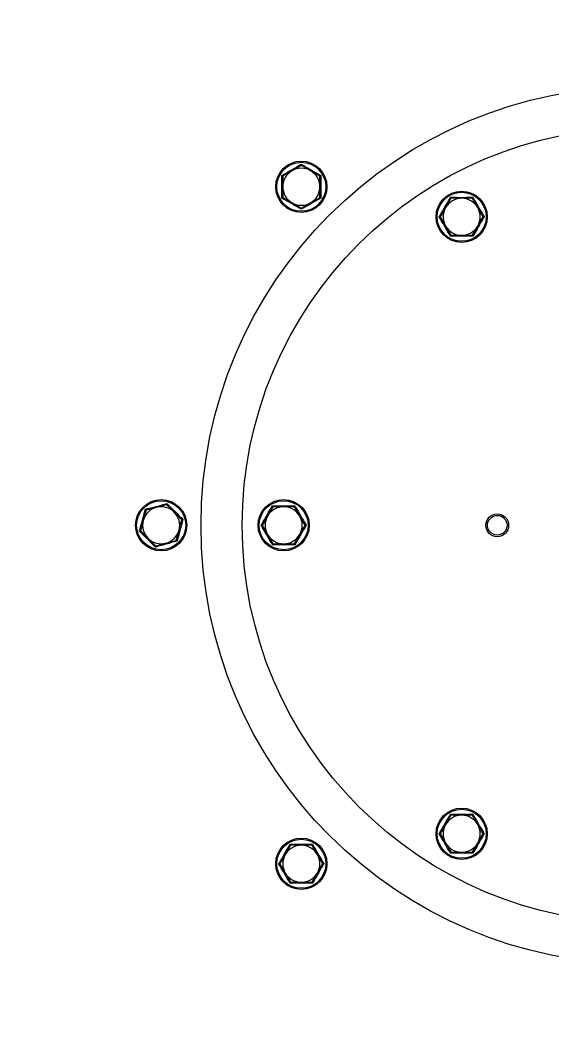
# Model space of a CAD drawing. Header units: millimetres. Extents: x 2 to 418, y 2 to 295.
# Drawn here: x 41.59 to 51.98, y 47.68 to 67.37 of the extents above; entities that cross this region are included whole.
import ezdxf

# ---------------------------------------------------------------- set-up
doc = ezdxf.new("R2010")
doc.units = ezdxf.units.MM

msp = doc.modelspace()

# ---------------------------------------------------------------- linework, layer by layer
at = {"color": 7, "linetype": 'Continuous', "lineweight": 25}
for p, q in [((47.0778, 64.5351), (46.8973, 64.4309)), ((47.439, 64.3266), (47.2584, 64.4309)), ((46.7167, 63.9096), (46.8973, 63.8054)), ((47.0778, 63.7011), (47.2584, 63.8054)), ((49.9968, 63.8936), (49.8926, 63.7131)), ((50.6223, 63.5325), (50.518, 63.7131)), ((49.7883, 63.5325), (49.8926, 63.3519)), ((50.4138, 63.1714), (50.518, 63.3519)), ((44.4521, 57.9212), (44.2507, 57.8673)), ((46.9416, 57.8795), (46.7331, 57.8795)), ((44.0493, 57.8133), (43.9954, 57.6119)), ((47.15, 57.5184), (47.0458, 57.699)), ((46.3161, 57.5184), (46.4203, 57.3379)), ((44.639, 57.2236), (44.693, 57.425)), ((44.2363, 57.1157), (44.4376, 57.1697)), ((46.5246, 57.1573), (46.7331, 57.1573)), ((49.9968, 51.8655), (49.8926, 51.6849)), ((50.4138, 51.8655), (50.2053, 51.8655)), ((46.8694, 51.2799), (46.7651, 51.0994)), ((50.4138, 51.1433), (50.518, 51.3238)), ((47.4948, 50.9188), (47.3906, 51.0994)), ((49.9968, 51.1433), (50.2053, 51.1433)), ((46.6609, 50.9188), (46.7651, 50.7382)), ((47.2863, 50.5577), (47.3906, 50.7382))]:
    msp.add_line(p, q, dxfattribs=at)
for centre, radius in [((53.6775, 57.5184), 24.2778), ((53.6775, 57.5184), 8.5556), ((53.6775, 57.5184), 7.7528), ((47.0778, 64.1181), 0.5), ((47.0778, 64.1181), 0.4781), ((50.2053, 63.5325), 0.5), ((50.2053, 63.5325), 0.4781), ((44.3442, 57.5185), 0.5), ((44.3442, 57.5185), 0.4781), ((46.7331, 57.5184), 0.5), ((46.7331, 57.5184), 0.4781), ((50.8997, 57.5184), 0.2222), ((50.8997, 57.5184), 0.1914), ((50.2053, 51.5044), 0.5), ((50.2053, 51.5044), 0.4781), ((47.0778, 50.9188), 0.5), ((47.0778, 50.9188), 0.4781)]:
    msp.add_circle(centre, radius, dxfattribs=at)
for centre, start, end in [((47.0778, 64.1181), 120, 180), ((47.0778, 64.1181), 60, 120), ((47.0778, 64.1181), 360, 60), ((47.0778, 64.1181), 180, 240), ((47.0778, 64.1181), 300, 360), ((47.0778, 64.1181), 240, 300), ((50.2053, 63.5325), 90, 150), ((50.2053, 63.5325), 30, 90), ((50.2053, 63.5325), 150, 210), ((50.2053, 63.5325), 330, 30), ((50.2053, 63.5325), 210, 270), ((50.2053, 63.5325), 270, 330), ((44.3442, 57.5185), 45, 105), ((46.7331, 57.5184), 90, 150), ((46.7331, 57.5184), 30, 90), ((44.3442, 57.5185), 105, 165), ((44.3442, 57.5185), 345, 45), ((46.7331, 57.5184), 150, 210), ((46.7331, 57.5184), 330, 30), ((44.3442, 57.5185), 165, 225), ((44.3442, 57.5185), 285, 345), ((46.7331, 57.5184), 210, 270), ((46.7331, 57.5184), 270, 330), ((44.3442, 57.5185), 225, 285), ((50.2053, 51.5044), 90, 150), ((50.2053, 51.5044), 30, 90), ((50.2053, 51.5044), 150, 210), ((50.2053, 51.5044), 330, 30), ((47.0778, 50.9188), 90, 150), ((47.0778, 50.9188), 30, 90), ((50.2053, 51.5044), 210, 270), ((50.2053, 51.5044), 270, 330), ((47.0778, 50.9188), 150, 210), ((47.0778, 50.9188), 330, 30), ((47.0778, 50.9188), 210, 270), ((47.0778, 50.9188), 270, 330)]:
    msp.add_arc(centre, 0.3611, start, end, dxfattribs=at)
for points, knots in [([(46.6972, 64.3379), (46.7131, 64.3469), (46.7928, 64.3919), (46.9218, 64.4657), (47.0315, 64.5304), (47.0778, 64.5577)], [0, 0, 0, 0, 0.1257521, 0.6310579, 1, 1, 1, 1]), ([(46.8973, 64.4309), (46.893, 64.4284), (46.832, 64.3932), (46.7723, 64.3587), (46.7167, 64.3266)], [0, 0, 0, 0, 0.0702148, 1, 1, 1, 1]), ([(47.0778, 64.5351), (47.0778, 64.5354), (47.0778, 64.5361), (47.0778, 64.541), (47.0778, 64.5482), (47.0778, 64.5543), (47.0778, 64.5576), (47.0778, 64.5577)], [0, 0, 0, 0, 0.2361399, 0.4713108, 0.7323209, 0.9932871, 1, 1, 1, 1]), ([(47.0778, 64.5577), (47.0936, 64.5484), (47.1724, 64.5019), (47.3008, 64.4271), (47.4117, 64.3644), (47.4585, 64.3379)], [0, 0, 0, 0, 0.1257521, 0.6310579, 1, 1, 1, 1]), ([(47.2584, 64.4309), (47.2541, 64.4333), (47.1932, 64.4685), (47.1334, 64.503), (47.0778, 64.5351)], [0, 0, 0, 0, 0.07021477, 1, 1, 1, 1]), ([(46.6972, 63.8984), (46.6974, 63.9166), (46.6982, 64.0081), (46.6988, 64.1567), (46.6977, 64.2841), (46.6972, 64.3379)], [0, 0, 0, 0, 0.1257521, 0.6310579, 1, 1, 1, 1]), ([(46.6972, 64.3379), (46.6973, 64.3379), (46.7001, 64.3362), (46.7054, 64.3332), (46.7116, 64.3296), (46.7159, 64.3271), (46.7164, 64.3268), (46.7167, 64.3266)], [0, 0, 0, 0, 0.0067129, 0.2676791, 0.5286892, 0.7638601, 1, 1, 1, 1]), ([(46.7167, 64.3266), (46.7167, 64.2745), (46.7167, 64.2057), (46.7167, 64.1352), (46.7167, 64.1181)], [0, 0, 0, 0, 0.7581486, 1, 1, 1, 1]), ([(47.439, 64.3266), (47.4393, 64.3268), (47.4398, 64.3271), (47.4441, 64.3296), (47.4503, 64.3332), (47.4556, 64.3362), (47.4584, 64.3379), (47.4585, 64.3379)], [0, 0, 0, 0, 0.2361399, 0.4713108, 0.7323209, 0.9932871, 1, 1, 1, 1]), ([(47.439, 64.1181), (47.439, 64.1352), (47.439, 64.2057), (47.439, 64.2745), (47.439, 64.3266)], [0, 0, 0, 0, 0.2418514, 1, 1, 1, 1]), ([(47.4585, 64.3379), (47.4583, 64.3197), (47.4575, 64.2281), (47.4569, 64.0795), (47.458, 63.9521), (47.4585, 63.8984)], [0, 0, 0, 0, 0.1257521, 0.6310579, 1, 1, 1, 1]), ([(46.7167, 64.1181), (46.7167, 64.0633), (46.7167, 63.9927), (46.7167, 63.9248), (46.7167, 63.9096)], [0, 0, 0, 0, 0.7762867, 1, 1, 1, 1]), ([(47.439, 63.9096), (47.439, 63.9248), (47.439, 63.9927), (47.439, 64.0633), (47.439, 64.1181)], [0, 0, 0, 0, 0.2237133, 1, 1, 1, 1]), ([(46.6972, 63.8984), (46.6973, 63.8984), (46.7001, 63.9), (46.7054, 63.9031), (46.7116, 63.9067), (46.7159, 63.9091), (46.7164, 63.9095), (46.7167, 63.9096)], [0, 0, 0, 0, 0.0067129, 0.2676791, 0.5286892, 0.7638601, 1, 1, 1, 1]), ([(47.0778, 63.6786), (47.0621, 63.6878), (46.9833, 63.7343), (46.8549, 63.8092), (46.744, 63.8719), (46.6972, 63.8984)], [0, 0, 0, 0, 0.1257521, 0.6310579, 1, 1, 1, 1]), ([(46.8973, 63.8054), (46.9016, 63.8029), (46.9625, 63.7677), (47.0223, 63.7332), (47.0778, 63.7011)], [0, 0, 0, 0, 0.0702148, 1, 1, 1, 1]), ([(47.4585, 63.8984), (47.4426, 63.8894), (47.3629, 63.8443), (47.2339, 63.7706), (47.1242, 63.7059), (47.0778, 63.6786)], [0, 0, 0, 0, 0.1257521, 0.6310579, 1, 1, 1, 1]), ([(47.2584, 63.8054), (47.2627, 63.8079), (47.3237, 63.8431), (47.3834, 63.8776), (47.439, 63.9096)], [0, 0, 0, 0, 0.07021477, 1, 1, 1, 1]), ([(47.439, 63.9096), (47.4393, 63.9095), (47.4398, 63.9091), (47.4441, 63.9067), (47.4503, 63.9031), (47.4556, 63.9), (47.4584, 63.8984), (47.4585, 63.8984)], [0, 0, 0, 0, 0.2361399, 0.4713108, 0.7323209, 0.9932871, 1, 1, 1, 1]), ([(49.7657, 63.5325), (49.775, 63.5482), (49.8215, 63.6271), (49.8964, 63.7554), (49.9591, 63.8664), (49.9855, 63.9132)], [0, 0, 0, 0, 0.1257521, 0.6310579, 1, 1, 1, 1]), ([(49.9855, 63.9132), (50.0038, 63.913), (50.0953, 63.9121), (50.2439, 63.9115), (50.3713, 63.9127), (50.4251, 63.9132)], [0, 0, 0, 0, 0.1257521, 0.6310579, 1, 1, 1, 1]), ([(49.9855, 63.9132), (49.9856, 63.9131), (49.9872, 63.9103), (49.9903, 63.9049), (49.9938, 63.8988), (49.9963, 63.8945), (49.9966, 63.8939), (49.9968, 63.8936)], [0, 0, 0, 0, 0.0067129, 0.2676791, 0.5286892, 0.7638601, 1, 1, 1, 1]), ([(50.2053, 63.8936), (50.1505, 63.8936), (50.0799, 63.8936), (50.012, 63.8936), (49.9968, 63.8936)], [0, 0, 0, 0, 0.7762867, 1, 1, 1, 1]), ([(50.4138, 63.8936), (50.3617, 63.8936), (50.2929, 63.8936), (50.2224, 63.8936), (50.2053, 63.8936)], [0, 0, 0, 0, 0.75814858, 1, 1, 1, 1]), ([(50.4251, 63.9132), (50.425, 63.9131), (50.4234, 63.9103), (50.4203, 63.9049), (50.4168, 63.8988), (50.4143, 63.8945), (50.4139, 63.8939), (50.4138, 63.8936)], [0, 0, 0, 0, 0.0067129, 0.2676791, 0.5286892, 0.7638601, 1, 1, 1, 1]), ([(50.518, 63.7131), (50.5156, 63.7173), (50.4803, 63.7783), (50.4459, 63.8381), (50.4138, 63.8936)], [0, 0, 0, 0, 0.0702148, 1, 1, 1, 1]), ([(50.4251, 63.9132), (50.434, 63.8973), (50.4791, 63.8176), (50.5528, 63.6886), (50.6175, 63.5788), (50.6448, 63.5325)], [0, 0, 0, 0, 0.1257521, 0.6310579, 1, 1, 1, 1]), ([(47.0778, 63.6786), (47.0778, 63.6787), (47.0778, 63.6819), (47.0778, 63.6881), (47.0778, 63.6952), (47.0778, 63.7001), (47.0778, 63.7008), (47.0778, 63.7011)], [0, 0, 0, 0, 0.0067129, 0.2676791, 0.5286892, 0.7638601, 1, 1, 1, 1]), ([(49.8926, 63.7131), (49.8901, 63.7088), (49.8549, 63.6478), (49.8204, 63.5881), (49.7883, 63.5325)], [0, 0, 0, 0, 0.0702148, 1, 1, 1, 1]), ([(49.9855, 63.1518), (49.9765, 63.1677), (49.9315, 63.2474), (49.8578, 63.3764), (49.793, 63.4862), (49.7657, 63.5325)], [0, 0, 0, 0, 0.1257521, 0.6310579, 1, 1, 1, 1]), ([(49.7657, 63.5325), (49.7658, 63.5325), (49.7691, 63.5325), (49.7752, 63.5325), (49.7824, 63.5325), (49.7873, 63.5325), (49.788, 63.5325), (49.7883, 63.5325)], [0, 0, 0, 0, 0.00671288, 0.26767911, 0.52868921, 0.76386005, 1, 1, 1, 1]), ([(50.6448, 63.5325), (50.6356, 63.5168), (50.5891, 63.438), (50.5142, 63.3096), (50.4515, 63.1986), (50.4251, 63.1518)], [0, 0, 0, 0, 0.1257521, 0.6310579, 1, 1, 1, 1]), ([(50.518, 63.3519), (50.5205, 63.3562), (50.5557, 63.4172), (50.5902, 63.4769), (50.6223, 63.5325)], [0, 0, 0, 0, 0.07021477, 1, 1, 1, 1]), ([(50.6223, 63.5325), (50.6226, 63.5325), (50.6233, 63.5325), (50.6282, 63.5325), (50.6353, 63.5325), (50.6415, 63.5325), (50.6448, 63.5325), (50.6448, 63.5325)], [0, 0, 0, 0, 0.23613995, 0.47131079, 0.73232089, 0.99328712, 1, 1, 1, 1]), ([(49.8926, 63.3519), (49.895, 63.3477), (49.9302, 63.2867), (49.9647, 63.2269), (49.9968, 63.1714)], [0, 0, 0, 0, 0.07021477, 1, 1, 1, 1]), ([(49.9968, 63.1714), (49.9966, 63.1711), (49.9963, 63.1705), (49.9938, 63.1662), (49.9903, 63.1601), (49.9872, 63.1547), (49.9856, 63.1519), (49.9855, 63.1518)], [0, 0, 0, 0, 0.2361399, 0.4713108, 0.7323209, 0.9932871, 1, 1, 1, 1]), ([(50.4251, 63.1518), (50.4068, 63.152), (50.3153, 63.1529), (50.1667, 63.1535), (50.0393, 63.1523), (49.9855, 63.1518)], [0, 0, 0, 0, 0.1257521, 0.6310579, 1, 1, 1, 1]), ([(49.9968, 63.1714), (50.012, 63.1714), (50.0799, 63.1714), (50.1505, 63.1714), (50.2053, 63.1714)], [0, 0, 0, 0, 0.2237133, 1, 1, 1, 1]), ([(50.2053, 63.1714), (50.2224, 63.1714), (50.2929, 63.1714), (50.3617, 63.1714), (50.4138, 63.1714)], [0, 0, 0, 0, 0.2418514, 1, 1, 1, 1]), ([(50.4138, 63.1714), (50.4139, 63.1711), (50.4143, 63.1705), (50.4168, 63.1662), (50.4203, 63.1601), (50.4234, 63.1547), (50.425, 63.1519), (50.4251, 63.1518)], [0, 0, 0, 0, 0.2361399, 0.4713108, 0.7323209, 0.9932871, 1, 1, 1, 1]), ([(44.0334, 57.8293), (44.051, 57.8338), (44.1397, 57.8567), (44.2834, 57.8945), (44.4061, 57.9286), (44.4579, 57.943)], [0, 0, 0, 0, 0.1257521, 0.6310579, 1, 1, 1, 1]), ([(44.4521, 57.9212), (44.4522, 57.9216), (44.4524, 57.9222), (44.4536, 57.927), (44.4555, 57.9339), (44.4571, 57.9398), (44.4579, 57.943), (44.4579, 57.943)], [0, 0, 0, 0, 0.23613995, 0.47131079, 0.73232089, 0.99328712, 1, 1, 1, 1]), ([(44.5995, 57.7738), (44.5875, 57.7859), (44.5376, 57.8358), (44.489, 57.8844), (44.4521, 57.9212)], [0, 0, 0, 0, 0.2418514, 1, 1, 1, 1]), ([(44.4579, 57.943), (44.4707, 57.93), (44.5348, 57.8647), (44.6395, 57.7592), (44.7304, 57.6699), (44.7688, 57.6322)], [0, 0, 0, 0, 0.1257521, 0.6310579, 1, 1, 1, 1]), ([(46.2935, 57.5184), (46.3028, 57.5341), (46.3493, 57.613), (46.4241, 57.7414), (46.4868, 57.8523), (46.5133, 57.8991)], [0, 0, 0, 0, 0.1257521, 0.6310579, 1, 1, 1, 1]), ([(46.5246, 57.8795), (46.4985, 57.8344), (46.4641, 57.7749), (46.4289, 57.7138), (46.4203, 57.699)], [0, 0, 0, 0, 0.7581486, 1, 1, 1, 1]), ([(46.5133, 57.8991), (46.5133, 57.899), (46.515, 57.8962), (46.518, 57.8909), (46.5216, 57.8847), (46.5241, 57.8804), (46.5244, 57.8798), (46.5246, 57.8795)], [0, 0, 0, 0, 0.0067129, 0.2676791, 0.5286892, 0.7638601, 1, 1, 1, 1]), ([(46.5133, 57.8991), (46.5315, 57.8989), (46.6231, 57.8981), (46.7717, 57.8974), (46.8991, 57.8986), (46.9528, 57.8991)], [0, 0, 0, 0, 0.1257521, 0.6310579, 1, 1, 1, 1]), ([(46.7331, 57.8795), (46.7281, 57.8795), (46.6577, 57.8795), (46.5887, 57.8795), (46.5246, 57.8795)], [0, 0, 0, 0, 0.0702148, 1, 1, 1, 1]), ([(46.9416, 57.8795), (46.9417, 57.8798), (46.9421, 57.8804), (46.9445, 57.8847), (46.9481, 57.8909), (46.9512, 57.8962), (46.9528, 57.899), (46.9528, 57.8991)], [0, 0, 0, 0, 0.23613995, 0.47131079, 0.73232089, 0.99328712, 1, 1, 1, 1]), ([(47.0458, 57.699), (47.0433, 57.7033), (47.0081, 57.7642), (46.9736, 57.824), (46.9416, 57.8795)], [0, 0, 0, 0, 0.0702148, 1, 1, 1, 1]), ([(46.9528, 57.8991), (46.9618, 57.8832), (47.0068, 57.8035), (47.0806, 57.6745), (47.1453, 57.5648), (47.1726, 57.5184)], [0, 0, 0, 0, 0.1257521, 0.6310579, 1, 1, 1, 1]), ([(43.9196, 57.4047), (43.9245, 57.4223), (43.949, 57.5105), (43.9881, 57.6538), (44.0199, 57.7772), (44.0334, 57.8293)], [0, 0, 0, 0, 0.1257521, 0.6310579, 1, 1, 1, 1]), ([(44.0493, 57.8133), (44.0491, 57.8135), (44.0486, 57.814), (44.0451, 57.8175), (44.0401, 57.8226), (44.0357, 57.8269), (44.0334, 57.8292), (44.0334, 57.8293)], [0, 0, 0, 0, 0.2361399, 0.4713108, 0.7323209, 0.9932871, 1, 1, 1, 1]), ([(44.2507, 57.8673), (44.2459, 57.866), (44.1779, 57.8478), (44.1113, 57.8299), (44.0493, 57.8133)], [0, 0, 0, 0, 0.07021477, 1, 1, 1, 1]), ([(44.7469, 57.6264), (44.7362, 57.6371), (44.6882, 57.6851), (44.6383, 57.7351), (44.5995, 57.7738)], [0, 0, 0, 0, 0.2237133, 1, 1, 1, 1]), ([(46.4203, 57.699), (46.3929, 57.6515), (46.3576, 57.5904), (46.3237, 57.5316), (46.3161, 57.5184)], [0, 0, 0, 0, 0.7762867, 1, 1, 1, 1]), ([(43.9954, 57.6119), (43.9941, 57.6071), (43.9759, 57.5391), (43.958, 57.4725), (43.9414, 57.4105)], [0, 0, 0, 0, 0.07021477, 1, 1, 1, 1]), ([(44.7688, 57.6322), (44.7639, 57.6147), (44.7394, 57.5265), (44.7003, 57.3831), (44.6684, 57.2597), (44.655, 57.2077)], [0, 0, 0, 0, 0.1257521, 0.6310579, 1, 1, 1, 1]), ([(44.693, 57.425), (44.6943, 57.4298), (44.7125, 57.4978), (44.7303, 57.5644), (44.7469, 57.6264)], [0, 0, 0, 0, 0.07021477, 1, 1, 1, 1]), ([(44.7469, 57.6264), (44.7473, 57.6265), (44.7479, 57.6266), (44.7527, 57.6279), (44.7596, 57.6298), (44.7655, 57.6314), (44.7687, 57.6322), (44.7688, 57.6322)], [0, 0, 0, 0, 0.2361399, 0.4713108, 0.7323209, 0.9932871, 1, 1, 1, 1]), ([(46.2935, 57.5184), (46.2936, 57.5184), (46.2969, 57.5184), (46.303, 57.5184), (46.3101, 57.5184), (46.3151, 57.5184), (46.3158, 57.5184), (46.3161, 57.5184)], [0, 0, 0, 0, 0.00671288, 0.26767911, 0.52868921, 0.76386005, 1, 1, 1, 1]), ([(46.5133, 57.1378), (46.5043, 57.1537), (46.4593, 57.2333), (46.3855, 57.3624), (46.3208, 57.4721), (46.2935, 57.5184)], [0, 0, 0, 0, 0.1257521, 0.6310579, 1, 1, 1, 1]), ([(47.1726, 57.5184), (47.1634, 57.5027), (47.1169, 57.4239), (47.042, 57.2955), (46.9793, 57.1846), (46.9528, 57.1378)], [0, 0, 0, 0, 0.1257521, 0.6310579, 1, 1, 1, 1]), ([(47.0458, 57.3379), (47.0543, 57.3527), (47.0896, 57.4138), (47.124, 57.4733), (47.15, 57.5184)], [0, 0, 0, 0, 0.2418514, 1, 1, 1, 1]), ([(47.15, 57.5184), (47.1504, 57.5184), (47.1511, 57.5184), (47.156, 57.5184), (47.1631, 57.5184), (47.1693, 57.5184), (47.1725, 57.5184), (47.1726, 57.5184)], [0, 0, 0, 0, 0.2361399, 0.4713108, 0.7323209, 0.9932871, 1, 1, 1, 1]), ([(43.9196, 57.4047), (43.9197, 57.4047), (43.9228, 57.4056), (43.9288, 57.4072), (43.9357, 57.409), (43.9404, 57.4103), (43.9411, 57.4105), (43.9414, 57.4105)], [0, 0, 0, 0, 0.0067129, 0.2676791, 0.5286892, 0.7638601, 1, 1, 1, 1]), ([(44.2304, 57.0939), (44.2176, 57.1069), (44.1535, 57.1722), (44.0489, 57.2778), (43.958, 57.367), (43.9196, 57.4047)], [0, 0, 0, 0, 0.1257521, 0.6310579, 1, 1, 1, 1]), ([(43.9414, 57.4105), (43.9783, 57.3737), (44.0269, 57.3251), (44.0768, 57.2752), (44.0888, 57.2631)], [0, 0, 0, 0, 0.7581486, 1, 1, 1, 1]), ([(46.4203, 57.3379), (46.4228, 57.3336), (46.458, 57.2726), (46.4925, 57.2129), (46.5246, 57.1573)], [0, 0, 0, 0, 0.0702148, 1, 1, 1, 1]), ([(46.9416, 57.1573), (46.9492, 57.1705), (46.9831, 57.2293), (47.0184, 57.2904), (47.0458, 57.3379)], [0, 0, 0, 0, 0.22371328, 1, 1, 1, 1]), ([(44.0888, 57.2631), (44.1276, 57.2244), (44.1775, 57.1745), (44.2255, 57.1264), (44.2363, 57.1157)], [0, 0, 0, 0, 0.7762867, 1, 1, 1, 1]), ([(44.655, 57.2077), (44.6373, 57.2031), (44.5487, 57.1802), (44.405, 57.1424), (44.2822, 57.1083), (44.2304, 57.0939)], [0, 0, 0, 0, 0.1257521, 0.6310579, 1, 1, 1, 1]), ([(44.2304, 57.0939), (44.2304, 57.094), (44.2313, 57.0971), (44.2329, 57.1031), (44.2347, 57.11), (44.236, 57.1147), (44.2362, 57.1154), (44.2363, 57.1157)], [0, 0, 0, 0, 0.0067129, 0.2676791, 0.5286892, 0.7638601, 1, 1, 1, 1]), ([(44.4376, 57.1697), (44.4424, 57.1709), (44.5104, 57.1892), (44.5771, 57.207), (44.639, 57.2236)], [0, 0, 0, 0, 0.0702148, 1, 1, 1, 1]), ([(44.655, 57.2077), (44.6549, 57.2077), (44.6526, 57.21), (44.6483, 57.2144), (44.6432, 57.2194), (44.6397, 57.2229), (44.6393, 57.2234), (44.639, 57.2236)], [0, 0, 0, 0, 0.0067129, 0.2676791, 0.5286892, 0.7638601, 1, 1, 1, 1]), ([(46.5133, 57.1378), (46.5133, 57.1378), (46.515, 57.1407), (46.518, 57.146), (46.5216, 57.1522), (46.5241, 57.1565), (46.5244, 57.157), (46.5246, 57.1573)], [0, 0, 0, 0, 0.00671288, 0.26767911, 0.52868921, 0.76386005, 1, 1, 1, 1]), ([(46.9528, 57.1378), (46.9346, 57.1379), (46.8431, 57.1388), (46.6945, 57.1394), (46.5671, 57.1383), (46.5133, 57.1378)], [0, 0, 0, 0, 0.1257521, 0.6310579, 1, 1, 1, 1]), ([(46.7331, 57.1573), (46.738, 57.1573), (46.8084, 57.1573), (46.8774, 57.1573), (46.9416, 57.1573)], [0, 0, 0, 0, 0.0702148, 1, 1, 1, 1]), ([(46.9416, 57.1573), (46.9417, 57.157), (46.9421, 57.1565), (46.9445, 57.1522), (46.9481, 57.146), (46.9512, 57.1407), (46.9528, 57.1378), (46.9528, 57.1378)], [0, 0, 0, 0, 0.2361399, 0.4713108, 0.7323209, 0.9932871, 1, 1, 1, 1]), ([(49.7657, 51.5044), (49.775, 51.5201), (49.8215, 51.5989), (49.8964, 51.7273), (49.9591, 51.8382), (49.9855, 51.885)], [0, 0, 0, 0, 0.1257521, 0.6310579, 1, 1, 1, 1]), ([(49.9968, 51.8655), (49.9966, 51.8658), (49.9963, 51.8664), (49.9938, 51.8706), (49.9903, 51.8768), (49.9872, 51.8821), (49.9856, 51.885), (49.9855, 51.885)], [0, 0, 0, 0, 0.2361399, 0.4713108, 0.7323209, 0.9932871, 1, 1, 1, 1]), ([(49.9855, 51.885), (50.0038, 51.8849), (50.0953, 51.884), (50.2439, 51.8834), (50.3713, 51.8845), (50.4251, 51.885)], [0, 0, 0, 0, 0.1257521, 0.6310579, 1, 1, 1, 1]), ([(50.2053, 51.8655), (50.2003, 51.8655), (50.1299, 51.8655), (50.061, 51.8655), (49.9968, 51.8655)], [0, 0, 0, 0, 0.0702148, 1, 1, 1, 1]), ([(50.4138, 51.8655), (50.4139, 51.8658), (50.4143, 51.8664), (50.4168, 51.8706), (50.4203, 51.8768), (50.4234, 51.8821), (50.425, 51.885), (50.4251, 51.885)], [0, 0, 0, 0, 0.2361399, 0.4713108, 0.7323209, 0.9932871, 1, 1, 1, 1]), ([(50.518, 51.6849), (50.5095, 51.6997), (50.4742, 51.7608), (50.4398, 51.8203), (50.4138, 51.8655)], [0, 0, 0, 0, 0.2418514, 1, 1, 1, 1]), ([(50.4251, 51.885), (50.434, 51.8692), (50.4791, 51.7895), (50.5528, 51.6604), (50.6175, 51.5507), (50.6448, 51.5044)], [0, 0, 0, 0, 0.1257521, 0.6310579, 1, 1, 1, 1]), ([(49.8926, 51.6849), (49.8901, 51.6806), (49.8549, 51.6197), (49.8204, 51.5599), (49.7883, 51.5044)], [0, 0, 0, 0, 0.07021477, 1, 1, 1, 1]), ([(50.6223, 51.5044), (50.6147, 51.5175), (50.5807, 51.5763), (50.5454, 51.6375), (50.518, 51.6849)], [0, 0, 0, 0, 0.2237133, 1, 1, 1, 1]), ([(49.9855, 51.1237), (49.9765, 51.1396), (49.9315, 51.2193), (49.8578, 51.3483), (49.793, 51.4581), (49.7657, 51.5044)], [0, 0, 0, 0, 0.1257521, 0.6310579, 1, 1, 1, 1]), ([(49.7657, 51.5044), (49.7658, 51.5044), (49.7691, 51.5044), (49.7752, 51.5044), (49.7824, 51.5044), (49.7873, 51.5044), (49.788, 51.5044), (49.7883, 51.5044)], [0, 0, 0, 0, 0.0067129, 0.2676791, 0.5286892, 0.7638601, 1, 1, 1, 1]), ([(49.7883, 51.5044), (49.8144, 51.4592), (49.8488, 51.3997), (49.884, 51.3386), (49.8926, 51.3238)], [0, 0, 0, 0, 0.7581486, 1, 1, 1, 1]), ([(50.6448, 51.5044), (50.6356, 51.4887), (50.5891, 51.4098), (50.5142, 51.2814), (50.4515, 51.1705), (50.4251, 51.1237)], [0, 0, 0, 0, 0.1257521, 0.6310579, 1, 1, 1, 1]), ([(50.518, 51.3238), (50.5205, 51.3281), (50.5557, 51.3891), (50.5902, 51.4488), (50.6223, 51.5044)], [0, 0, 0, 0, 0.0702148, 1, 1, 1, 1]), ([(50.6223, 51.5044), (50.6226, 51.5044), (50.6233, 51.5044), (50.6282, 51.5044), (50.6353, 51.5044), (50.6415, 51.5044), (50.6448, 51.5044), (50.6448, 51.5044)], [0, 0, 0, 0, 0.2361399, 0.4713108, 0.7323209, 0.9932871, 1, 1, 1, 1]), ([(46.6383, 50.9188), (46.6476, 50.9345), (46.6941, 51.0133), (46.7689, 51.1417), (46.8316, 51.2527), (46.8581, 51.2995)], [0, 0, 0, 0, 0.1257521, 0.6310579, 1, 1, 1, 1]), ([(46.8694, 51.2799), (46.8692, 51.2802), (46.8689, 51.2808), (46.8664, 51.2851), (46.8628, 51.2912), (46.8597, 51.2966), (46.8581, 51.2994), (46.8581, 51.2995)], [0, 0, 0, 0, 0.23613995, 0.47131079, 0.73232089, 0.99328712, 1, 1, 1, 1]), ([(46.8581, 51.2995), (46.8763, 51.2993), (46.9678, 51.2984), (47.1164, 51.2978), (47.2439, 51.299), (47.2976, 51.2995)], [0, 0, 0, 0, 0.1257521, 0.6310579, 1, 1, 1, 1]), ([(47.0778, 51.2799), (47.0608, 51.2799), (46.9902, 51.2799), (46.9215, 51.2799), (46.8694, 51.2799)], [0, 0, 0, 0, 0.2418514, 1, 1, 1, 1]), ([(47.2863, 51.2799), (47.2711, 51.2799), (47.2032, 51.2799), (47.1326, 51.2799), (47.0778, 51.2799)], [0, 0, 0, 0, 0.2237133, 1, 1, 1, 1]), ([(47.2863, 51.2799), (47.2865, 51.2802), (47.2868, 51.2808), (47.2893, 51.2851), (47.2929, 51.2912), (47.296, 51.2966), (47.2976, 51.2994), (47.2976, 51.2995)], [0, 0, 0, 0, 0.23613995, 0.47131079, 0.73232089, 0.99328712, 1, 1, 1, 1]), ([(47.3906, 51.0994), (47.3881, 51.1036), (47.3529, 51.1646), (47.3184, 51.2244), (47.2863, 51.2799)], [0, 0, 0, 0, 0.0702148, 1, 1, 1, 1]), ([(47.2976, 51.2995), (47.3066, 51.2836), (47.3516, 51.2039), (47.4254, 51.0749), (47.4901, 50.9651), (47.5174, 50.9188)], [0, 0, 0, 0, 0.1257521, 0.6310579, 1, 1, 1, 1]), ([(49.8926, 51.3238), (49.92, 51.2764), (49.9553, 51.2152), (49.9892, 51.1564), (49.9968, 51.1433)], [0, 0, 0, 0, 0.7762867, 1, 1, 1, 1]), ([(46.7651, 51.0994), (46.7626, 51.0951), (46.7274, 51.0341), (46.6929, 50.9744), (46.6609, 50.9188)], [0, 0, 0, 0, 0.0702148, 1, 1, 1, 1]), ([(49.9855, 51.1237), (49.9856, 51.1238), (49.9872, 51.1266), (49.9903, 51.1319), (49.9938, 51.1381), (49.9963, 51.1424), (49.9966, 51.143), (49.9968, 51.1433)], [0, 0, 0, 0, 0.0067129, 0.2676791, 0.5286892, 0.7638601, 1, 1, 1, 1]), ([(50.4251, 51.1237), (50.4068, 51.1239), (50.3153, 51.1247), (50.1667, 51.1254), (50.0393, 51.1242), (49.9855, 51.1237)], [0, 0, 0, 0, 0.1257521, 0.6310579, 1, 1, 1, 1]), ([(50.2053, 51.1433), (50.2102, 51.1433), (50.2806, 51.1433), (50.3496, 51.1433), (50.4138, 51.1433)], [0, 0, 0, 0, 0.0702148, 1, 1, 1, 1]), ([(50.4251, 51.1237), (50.425, 51.1238), (50.4234, 51.1266), (50.4203, 51.1319), (50.4168, 51.1381), (50.4143, 51.1424), (50.4139, 51.143), (50.4138, 51.1433)], [0, 0, 0, 0, 0.0067129, 0.2676791, 0.5286892, 0.7638601, 1, 1, 1, 1]), ([(46.8581, 50.5381), (46.8491, 50.554), (46.8041, 50.6337), (46.7303, 50.7627), (46.6656, 50.8725), (46.6383, 50.9188)], [0, 0, 0, 0, 0.1257521, 0.6310579, 1, 1, 1, 1]), ([(46.6609, 50.9188), (46.6605, 50.9188), (46.6599, 50.9188), (46.6549, 50.9188), (46.6478, 50.9188), (46.6416, 50.9188), (46.6384, 50.9188), (46.6383, 50.9188)], [0, 0, 0, 0, 0.2361399, 0.4713108, 0.7323209, 0.9932871, 1, 1, 1, 1]), ([(47.5174, 50.9188), (47.5081, 50.9031), (47.4616, 50.8242), (47.3868, 50.6959), (47.3241, 50.5849), (47.2976, 50.5381)], [0, 0, 0, 0, 0.1257521, 0.6310579, 1, 1, 1, 1]), ([(47.3906, 50.7382), (47.3931, 50.7425), (47.4283, 50.8035), (47.4628, 50.8632), (47.4948, 50.9188)], [0, 0, 0, 0, 0.0702148, 1, 1, 1, 1]), ([(47.5174, 50.9188), (47.5173, 50.9188), (47.5141, 50.9188), (47.5079, 50.9188), (47.5008, 50.9188), (47.4958, 50.9188), (47.4952, 50.9188), (47.4948, 50.9188)], [0, 0, 0, 0, 0.0067129, 0.2676791, 0.5286892, 0.7638601, 1, 1, 1, 1]), ([(46.7651, 50.7382), (46.7676, 50.734), (46.8028, 50.673), (46.8373, 50.6132), (46.8694, 50.5577)], [0, 0, 0, 0, 0.0702148, 1, 1, 1, 1]), ([(46.8581, 50.5381), (46.8581, 50.5382), (46.8597, 50.541), (46.8628, 50.5464), (46.8664, 50.5525), (46.8689, 50.5568), (46.8692, 50.5574), (46.8694, 50.5577)], [0, 0, 0, 0, 0.0067129, 0.2676791, 0.5286892, 0.7638601, 1, 1, 1, 1]), ([(47.2976, 50.5381), (47.2794, 50.5383), (47.1879, 50.5392), (47.0393, 50.5398), (46.9118, 50.5386), (46.8581, 50.5381)], [0, 0, 0, 0, 0.1257521, 0.6310579, 1, 1, 1, 1]), ([(46.8694, 50.5577), (46.9215, 50.5577), (46.9902, 50.5577), (47.0608, 50.5577), (47.0778, 50.5577)], [0, 0, 0, 0, 0.7581486, 1, 1, 1, 1]), ([(47.0778, 50.5577), (47.1326, 50.5577), (47.2032, 50.5577), (47.2711, 50.5577), (47.2863, 50.5577)], [0, 0, 0, 0, 0.7762867, 1, 1, 1, 1]), ([(47.2976, 50.5381), (47.2976, 50.5382), (47.296, 50.541), (47.2929, 50.5464), (47.2893, 50.5525), (47.2868, 50.5568), (47.2865, 50.5574), (47.2863, 50.5577)], [0, 0, 0, 0, 0.0067129, 0.2676791, 0.5286892, 0.7638601, 1, 1, 1, 1])]:
    msp.add_open_spline(points, degree=3, knots=knots, dxfattribs=at)

doc.saveas('drawing.dxf')
